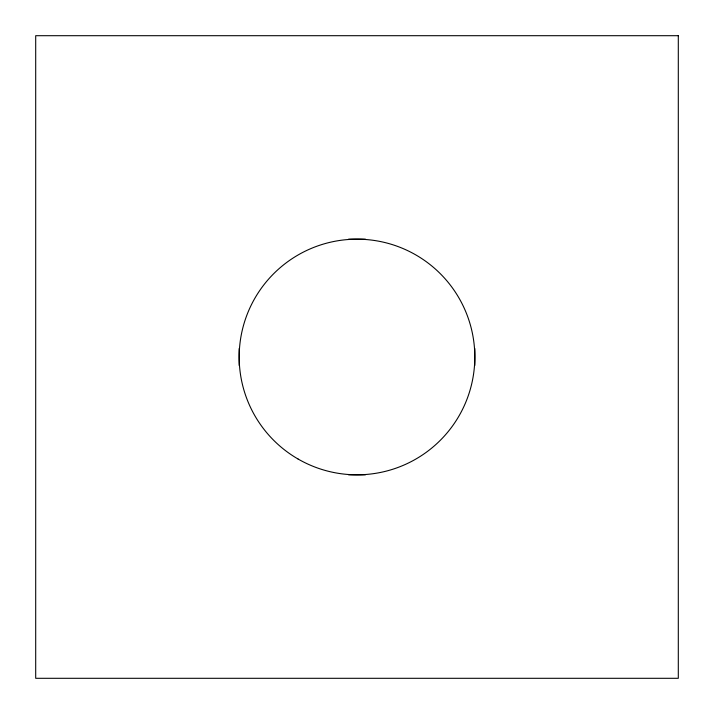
<?xml version="1.0" encoding="UTF-8"?>
<svg xmlns="http://www.w3.org/2000/svg" width="714" height="714" viewBox="0 0 714 714"><rect width="100%" height="100%" fill="white"/><g stroke="black" fill="none" stroke-linecap="round" stroke-linejoin="round"><path stroke-width="1.07" d="M348.53 239.19L365.47 239.19M348.53 474.81L365.47 474.81M474.81 348.53L474.81 365.47M239.19 348.53L239.19 365.47M678.3 35.7L35.7 35.7L35.7 678.3L678.3 678.3L678.3 35.7M298.095 459.031A117.81 117.81 0 0 0 474.81 357A117.81 117.81 0 0 0 298.095 254.969A117.81 117.81 0 0 0 298.095 459.031"/></g></svg>
